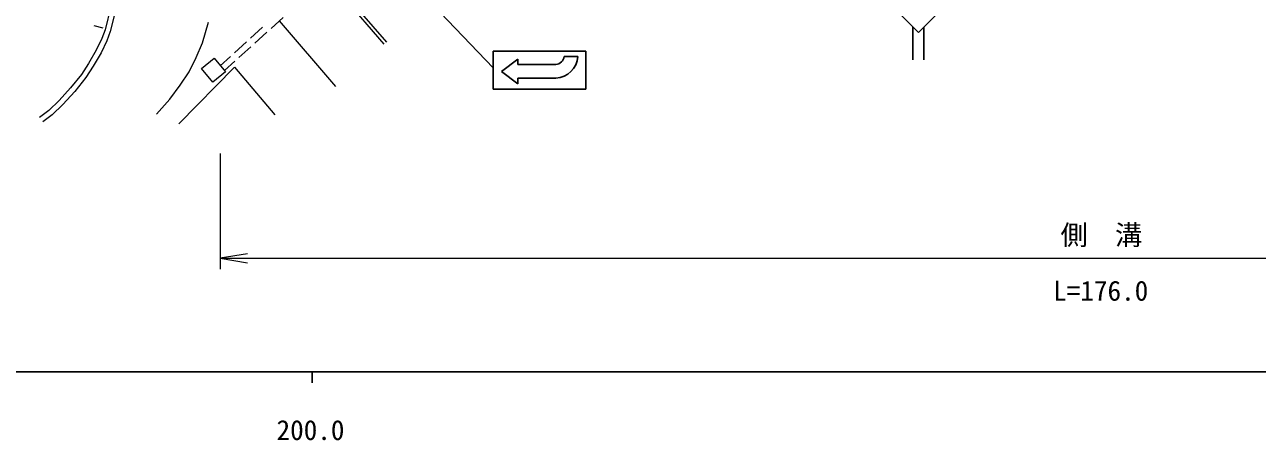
# Model space of a CAD drawing. Units: millimetres, scale not verified. Extents: x 40000 to 680000, y 20000 to 380000.
# Drawn here: x 241597 to 354786, y 198715 to 236924 of the extents above; entities that cross this region are included whole.
import ezdxf
from ezdxf.enums import TextEntityAlignment as Align

# ---------------------------------------------------------------- set-up
doc = ezdxf.new("R2010")
doc.units = ezdxf.units.MM
doc.header["$LTSCALE"] = 1000
for name, color, linetype, lineweight in [('M-STR-HTXT', 7, 'Continuous', 13), ('M-STR-STRC', 7, 'Continuous', 25), ('M-TTL-BAND', 7, 'Continuous', 25), ('M-WORK', 1, 'Continuous', 13)]:
    doc.layers.add(name, color=color, linetype=linetype, lineweight=lineweight)
doc.styles.add('ＭＳ ゴシック', font='')
doc.styles.get('ＭＳ ゴシック').set_extended_font_data('MS Gothic')

# ---------------------------------------------------------------- blocks, each defined once
blk = doc.blocks.new('open_arrow')
at = {"color": 0, "linetype": 'Continuous', "lineweight": -2}
blk.add_lwpolyline([(7.5, 1.25), (0, 0), (7.5, -1.25)], dxfattribs=at)

msp = doc.modelspace()

# ---------------------------------------------------------------- linework, layer by layer
at = {"layer": 'M-STR-HTXT'}
for p, q in [((259548, 225071), (259548, 214454)), ((259548, 215454), (421683, 215454))]:
    msp.add_line(p, q, dxfattribs=at)
at = {"layer": 'M-STR-STRC'}
for p, q in [((284632, 232939), (270378, 247856)), ((323157, 236690), (323157, 233690)), ((324157, 233690), (324157, 236690)), ((284632, 230996), (284632, 234496)), ((284632, 234496), (293132, 234496)), ((293132, 234496), (293132, 230996)), ((286882, 233746), (285382, 232621)), ((286882, 233246), (286882, 233746)), ((290382, 233246), (286882, 233246)), ((292382, 233996), (291132, 233996)), ((286882, 231496), (285382, 232621)), ((293132, 230996), (284632, 230996)), ((290382, 231996), (286882, 231996)), ((286882, 231996), (286882, 231496))]:
    msp.add_line(p, q, dxfattribs=at)
msp.add_lwpolyline([(323657, 236190), (330021, 242554), (323657, 248918), (317293, 242554)], close=True, dxfattribs=at)
for radius, start, end in [(2129, 273.36646, 356.63354), (884, 278.1301, 351.8699)]:
    msp.add_arc((290257, 234121), radius, start, end, dxfattribs=at)
at = {"layer": 'M-TTL-BAND'}
for p, q in [((40000, 205000), (579000, 205000)), ((268000, 205000), (268000, 204000))]:
    msp.add_line(p, q, dxfattribs=at)
at = {"layer": 'M-WORK'}
for p, q in [((274617, 235123), (269343, 241225)), ((274844, 235319), (269570, 241421)), ((249520, 238594), (248979, 236444)), ((250006, 238478), (249457, 236295)), ((247936, 236856), (248780, 236615)), ((257917, 235245), (258480, 237145)), ((262338, 235681), (263449, 236689)), ((264218, 236576), (265329, 237584)), ((264979, 237267), (270139, 231246)), ((248677, 235635), (248172, 234575)), ((249138, 235440), (248615, 234342)), ((248979, 236444), (248677, 235635)), ((249457, 236295), (249138, 235440)), ((262736, 235233), (263847, 236240)), ((248172, 234575), (247473, 233364)), ((248615, 234342), (247900, 233103)), ((257354, 233908), (257917, 235245)), ((260856, 234338), (261967, 235345)), ((261255, 233889), (262366, 234897)), ((247473, 233364), (246817, 232349)), ((256698, 232595), (257354, 233908)), ((257842, 232895), (259002, 233854)), ((259002, 233854), (260050, 232588)), ((259548, 233151), (260486, 234002)), ((259951, 232707), (260884, 233553)), ((246817, 232349), (245822, 231105)), ((247223, 232056), (246202, 230780)), ((247900, 233103), (247223, 232056)), ((255762, 227821), (260851, 233028)), ((255877, 231352), (256698, 232595)), ((258890, 231628), (257842, 232895)), ((260050, 232588), (258890, 231628)), ((260851, 233028), (264557, 228619)), ((245822, 231105), (244758, 229942)), ((254915, 230085), (255877, 231352)), ((244758, 229942), (243806, 229026)), ((246202, 230780), (245117, 229592)), ((253695, 228702), (254915, 230085)), ((243806, 229026), (242972, 228379)), ((244134, 228648), (243278, 227984)), ((245117, 229592), (244134, 228648))]:
    msp.add_line(p, q, dxfattribs=at)

# ---------------------------------------------------------------- block references
at = {"layer": 'M-STR-HTXT', "xscale": 333, "yscale": 333}
msp.add_blockref('open_arrow', (259548, 215454), dxfattribs=at)

# ---------------------------------------------------------------- texts
at = {"layer": 'M-STR-HTXT', "style": 'ＭＳ ゴシック'}
msp.add_text('側\u3000溝', height=1833, dxfattribs=at).set_placement((340465, 217591), align=Align.MIDDLE_CENTER)
msp.add_text('L=176.0', height=1833, dxfattribs=at).set_placement((340406, 211001), align=Align.BOTTOM_CENTER)
at = {"layer": 'M-TTL-BAND', "style": 'ＭＳ ゴシック'}
msp.add_text('200.0', height=1833, dxfattribs=at).set_placement((267844, 198195), align=Align.BOTTOM_CENTER)

doc.saveas('drawing.dxf')
